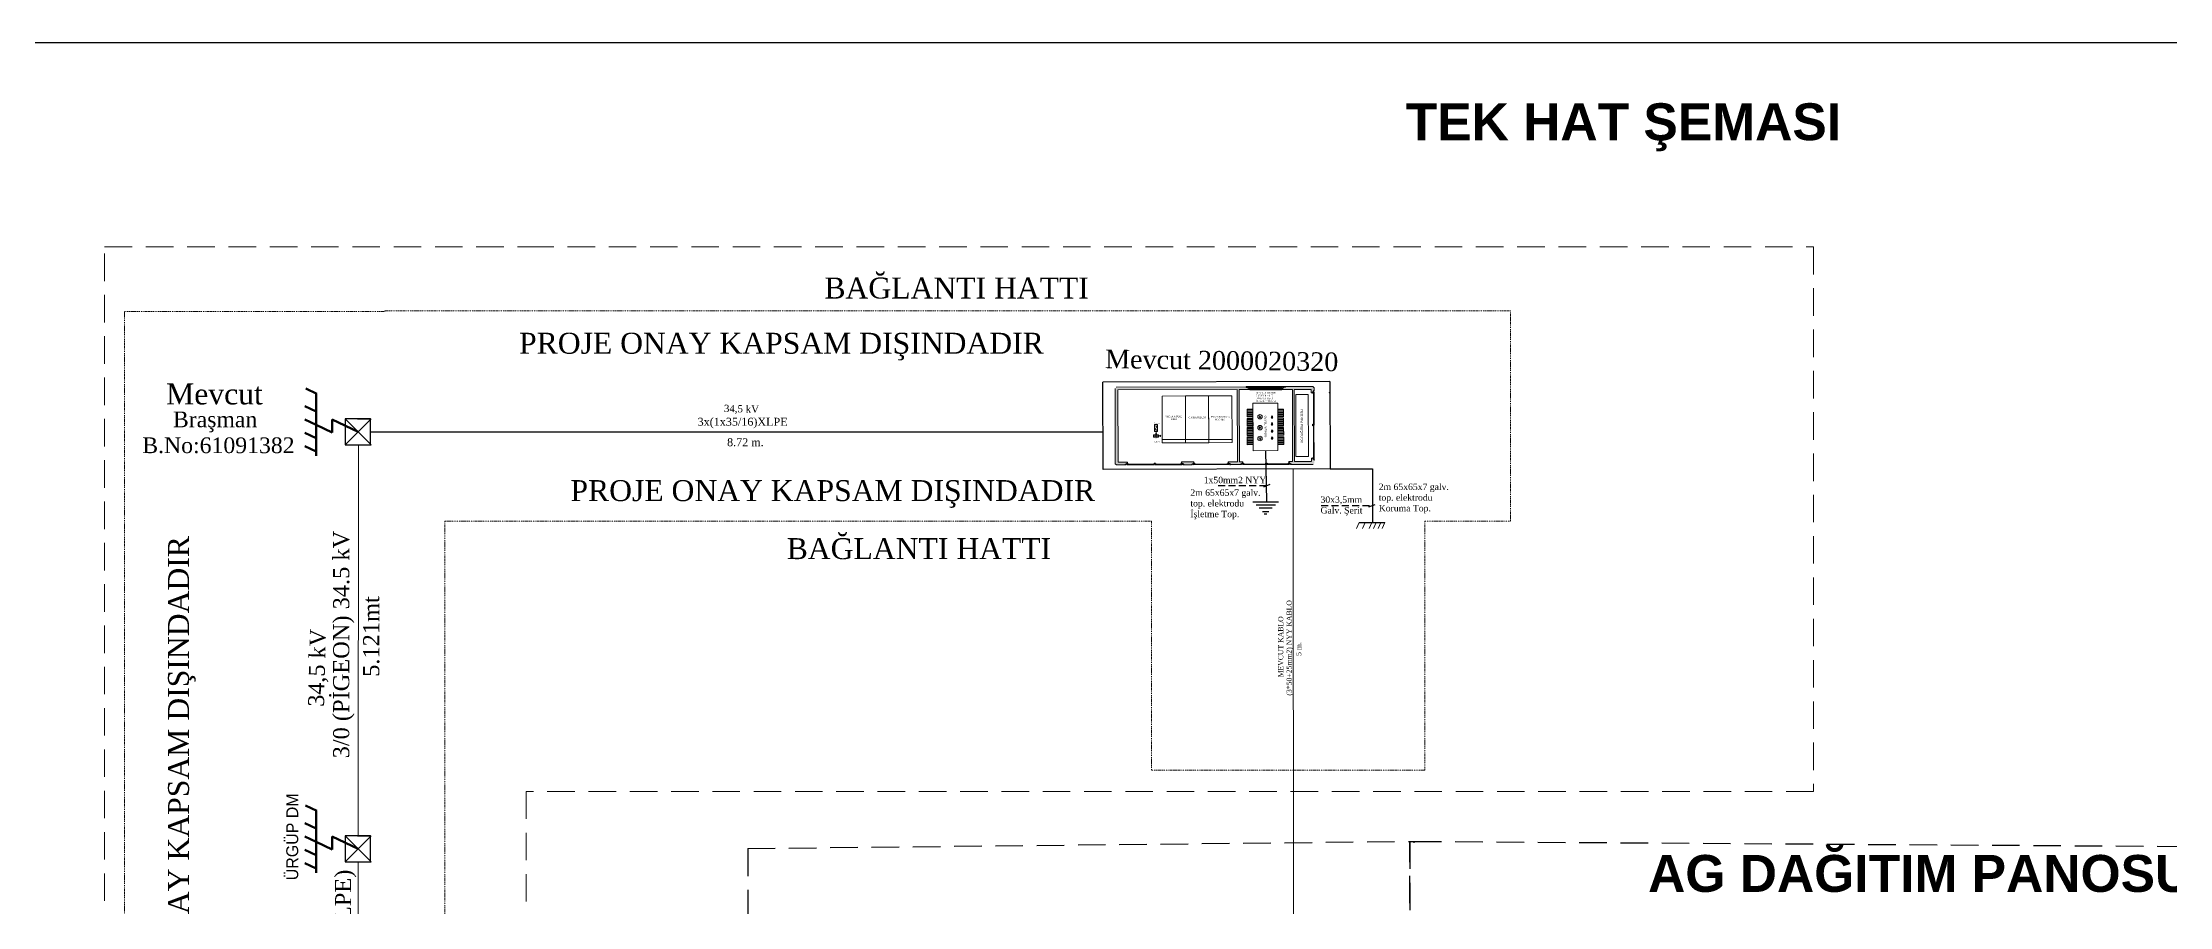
# Model space of a CAD drawing. Header units: metres. Extents: x 665631 to 671054, y 4275967 to 4279024.
# Drawn here: x 666886 to 667867, y 4276700 to 4277098 of the extents above; entities that cross this region are included whole.
import ezdxf
from ezdxf.enums import TextEntityAlignment as Align

# ---------------------------------------------------------------- set-up
doc = ezdxf.new("R2010")
doc.units = ezdxf.units.M
for name, pattern in [('DASHDOT', [1, 0.5, -0.25, 0, -0.25]), ('DASHED', [19.05, 12.7, -6.35]), ('HIDDEN2', [4.7625, 3.175, -1.5875])]:
    doc.linetypes.add(name, pattern=pattern)
doc.layers.get('0').update_dxf_attribs({"color": 5, "lineweight": 0})
for name, color, linetype, lineweight in [('0  0 OG HUCRE', 4, 'Continuous', 15), ('0 0 ANTED CERCEVE', 144, 'Continuous', 13), ('KOSK', 3, 'Continuous', 0), ('NOKTA', 7, 'Continuous', 0), ('ROL_CEPHE', 1, 'Continuous', 13), ('SEMBOL', 7, 'Continuous', 25)]:
    doc.layers.add(name, color=color, linetype=linetype, lineweight=lineweight)
for name, color, linetype in [('KAPI', 5, 'Continuous'), ('MİLİMETRİK', 6, 'Continuous'), ('SEMBOLLER', 7, 'Continuous'), ('SUPPLEMENTARY', 7, 'Continuous'), ('TARAMA', 252, 'Continuous'), ('yazılar', 7, 'Continuous')]:
    doc.layers.add(name, color=color, linetype=linetype)
doc.styles.add('0 0 PR PAFTA YAZI', font='arial.ttf', dxfattribs={"width": 0.8, "height": 2})
doc.styles.add('MtXpl_Times_New_Roma', font='times.ttf')
doc.styles.add('ROMANS', font='ROMANS.shx')
doc.styles.add('SLDTEXTSTYLE0', font='arial.ttf')
doc.styles.get("Standard").update_dxf_attribs({"font": 'times.ttf'})
doc.styles.add('TXT', font='txt_____.ttf')

# ---------------------------------------------------------------- blocks, each defined once
blk = doc.blocks.new('Mevcut Direk')
at = {"layer": 'SEMBOL', "color": 7, "lineweight": 25}
for p, q in [((674063.23, 4310622.69), (674065.73, 4310620.19)), ((674065.73, 4310622.69), (674063.23, 4310620.19)), ((674065.73, 4310622.63), (674063.23, 4310622.63)), ((674063.23, 4310622.63), (674063.23, 4310621.38)), ((674063.23, 4310621.38), (674063.23, 4310622.63)), ((674063.23, 4310621.44), (674063.23, 4310620.19)), ((674065.73, 4310620.19), (674065.73, 4310622.69)), ((674065.73, 4310620.19), (674065.73, 4310622.69)), ((674063.23, 4310620.19), (674065.73, 4310620.19))]:
    blk.add_line(p, q, dxfattribs=at)
at = {"layer": 'SEMBOLLER', "color": 1, "linetype": 'Continuous', "lineweight": 50}
for p, q in [((674064.48, 4310621.44), (674063.32, 4310618.96)), ((674063.32, 4310618.96), (674064.55, 4310618.96)), ((674064.55, 4310618.96), (674063.82, 4310617.4)), ((674060.34, 4310616.4), (674060.84, 4310617.48)), ((674060.84, 4310617.4), (674066.8, 4310617.4)), ((674062.04, 4310616.32), (674062.55, 4310617.4)), ((674063.32, 4310616.32), (674063.82, 4310617.4)), ((674064.59, 4310616.32), (674065.09, 4310617.4)), ((674065.86, 4310616.32), (674066.37, 4310617.4))]:
    blk.add_line(p, q, dxfattribs=at)
blk = doc.blocks.new('Köşk Binsaı')
h = blk.add_hatch()
h.set_pattern_fill('PLAST', scale=0.231339, angle=223.9108, style=0)
h.set_pattern_definition([(223.9108, (26.96812, 20.50688), (0.04011056, -0.04166531), []), (223.9108, (26.97313, 20.50167), (0.04011056, -0.04166531), []), (223.9108, (26.978145, 20.496464), (0.04011056, -0.04166531), [])])
h.paths.add_polyline_path([(-3.041, -0.735), (-3.178, -0.866), (-3.357, -0.679), (-3.221, -0.548)])
h.paths.add_polyline_path([(-3.253, -0.515), (-3.39, -0.646), (-3.569, -0.459), (-3.433, -0.328)])
h.paths.add_polyline_path([(-3.465, -0.295), (-3.601, -0.426), (-3.781, -0.24), (-3.644, -0.108)])
h.paths.add_polyline_path([(-3.676, -0.075), (-3.813, -0.206), (-3.993, -0.02), (-3.856, 0.112)])
h.paths.add_polyline_path([(-2.946, 0.628), (-3.083, 0.497), (-3.263, 0.683), (-3.126, 0.815)])
h.paths.add_polyline_path([(-2.735, 0.408), (-2.871, 0.277), (-3.051, 0.463), (-2.914, 0.595)])
h.paths.add_polyline_path([(-2.523, 0.188), (-2.66, 0.057), (-2.839, 0.243), (-2.703, 0.375)])
h.paths.add_polyline_path([(-2.311, -0.032), (-2.448, -0.163), (-2.627, 0.023), (-2.491, 0.155)])
at = {"lineweight": -2}
h = blk.add_hatch(color=1, dxfattribs=at)
h.paths.add_polyline_path([(-2.687, -1.29), (-2.63, -1.35), (-2.717, -1.433), (-2.716, -1.435), (-1.779, -0.534), (-1.781, -0.532), (-1.868, -0.617), (-1.926, -0.557)])
h.paths.add_polyline_path([(-1.926, -0.569), (-1.874, -0.622), (-2.624, -1.344), (-2.675, -1.291)], flags=16)
h = blk.add_hatch(dxfattribs=at)
h.set_pattern_fill('ANSI37', color=4, scale=0.154226, angle=-136.0892, style=0)
h.set_pattern_definition([(178.9108, (11.662218, 2.320378), (0.000366459, 0.019274757), []), (88.9108, (11.662218, 2.320378), (0.019274757, -0.000366459), [])])
h.paths.add_polyline_path([(-2.675, -1.291), (-2.624, -1.344), (-1.874, -0.622), (-1.926, -0.569)])
at = {"layer": '0  0 OG HUCRE'}
h = blk.add_hatch(color=251, dxfattribs=at)
h.dxf.hatch_style = 1
h.paths.add_polyline_path([(-0.68, 2.626), (-0.684, 2.623), (-0.698, 2.638), (-0.695, 2.641)])
at = {"layer": 'TARAMA'}
h = blk.add_hatch(color=254, dxfattribs=at)
h.paths.add_polyline_path([(-1.809, -0.559), (-1.781, -0.532), (-1.766, -0.532), (1.317, 2.436), (1.319, 2.494), (-0.407, 4.287), (-0.465, 4.288), (-0.666, 4.095), (-0.666, 4.08), (-0.666, 4.08), (-0.677, 4.07), (-0.678, 4.032), (-0.679, 3.992), (-0.66, 3.972), (-0.438, 4.186), (1.216, 2.467), (-1.628, -0.271), (-3.283, 1.447), (-3.062, 1.66), (-3.08, 1.68), (-3.158, 1.681), (-3.169, 1.67), (-3.184, 1.671), (-3.417, 1.446), (-3.418, 1.431), (-3.418, 1.431), (-3.429, 1.42), (-3.43, 1.383), (-3.431, 1.343), (-3.412, 1.323), (-3.327, 1.405), (-1.673, -0.314), (-1.925, -0.557)])
h.paths.add_polyline_path([(-2.265, 2.465), (-2.246, 2.445), (-1.95, 2.731), (-1.968, 2.75), (-2.046, 2.752), (-2.057, 2.741), (-2.072, 2.741), (-2.252, 2.568), (-2.252, 2.553), (-2.252, 2.553), (-2.263, 2.543), (-2.264, 2.505)], flags=17)
h.paths.add_polyline_path([(-5.09, -0.336), (-5.075, -0.337), (-5.075, -0.337), (-5.065, -0.348), (-4.987, -0.35), (-4.967, -0.331), (-5.045, -0.25), (-5.038, -0.243), (-4.638, 0.142), (-2.984, -1.576), (-3.391, -1.968), (-3.469, -1.887), (-3.489, -1.906), (-3.49, -1.984), (-3.48, -1.995), (-3.479, -2.01), (-3.422, -2.069), (-3.364, -2.071), (-2.717, -1.448), (-2.717, -1.433), (-2.689, -1.406), (-2.687, -1.291), (-2.687, -1.29), (-2.939, -1.533), (-4.594, 0.185), (-4.509, 0.267), (-4.528, 0.286), (-4.606, 0.288), (-4.617, 0.277), (-4.631, 0.278), (-5.147, -0.219), (-5.148, -0.277)])
at = {"color": 6, "lineweight": 30}
for p, q in [((-5.653, -0.499), (-0.248, 4.704)), ((-0.248, 4.704), (1.754, 2.625)), ((-3.651, -2.578), (1.754, 2.625)), ((-3.651, -2.578), (-5.653, -0.499))]:
    blk.add_line(p, q, dxfattribs=at)
at = {"color": 7}
for p, q in [((-3.401, 0.827, -1362150.153), (-3.994, 0.255, -1362150.153)), ((-3.401, 0.827, -1362150.153), (-2.315, -0.301, -1362150.153)), ((-2.908, -0.873, -1362150.153), (-3.994, 0.255, -1362150.153)), ((-3.598, 0.13, -1362150.153), (-3.604, 0.124, -1362150.153)), ((-3.604, 0.124, -1362150.153), (-3.54, 0.057, -1362150.153)), ((-3.533, 0.064, -1362150.153), (-3.598, 0.13, -1362150.153)), ((-3.54, 0.057, -1362150.153), (-3.533, 0.064, -1362150.153)), ((-3.438, -0.036, -1362150.153), (-3.444, -0.042, -1362150.153)), ((-3.444, -0.042, -1362150.153), (-3.38, -0.109, -1362150.153)), ((-3.373, -0.102, -1362150.153), (-3.438, -0.036, -1362150.153)), ((-3.38, -0.109, -1362150.153), (-3.373, -0.102, -1362150.153)), ((-3.274, -0.206, -1362150.153), (-3.28, -0.212, -1362150.153)), ((-3.28, -0.212, -1362150.153), (-3.216, -0.279, -1362150.153)), ((-3.21, -0.273, -1362150.153), (-3.274, -0.206, -1362150.153)), ((-3.216, -0.279, -1362150.153), (-3.21, -0.273, -1362150.153)), ((-3.116, -0.37, -1362150.153), (-3.123, -0.376, -1362150.153)), ((-3.123, -0.376, -1362150.153), (-3.059, -0.443, -1362150.153)), ((-3.052, -0.436, -1362150.153), (-3.116, -0.37, -1362150.153)), ((-3.059, -0.443, -1362150.153), (-3.052, -0.436, -1362150.153)), ((-2.908, -0.873, -1362150.153), (-2.312, -0.298, -1362150.153))]:
    blk.add_line(p, q, dxfattribs=at)
at = {"color": 4}
for p, q in [((-4.561, -0.012, -1362150.153), (-4.857, -0.297, -1362150.153)), ((-3.431, -1.778, -1362150.153), (-4.857, -0.297, -1362150.153)), ((-3.135, -1.493, -1362150.153), (-4.561, -0.012, -1362150.153)), ((-3.135, -1.493, -1362150.153), (-3.431, -1.778, -1362150.153))]:
    blk.add_line(p, q, dxfattribs=at)
blk.add_line((-1.714, -0.182, -1362150.153), (-1.687, -0.21, -1362150.153))
at = {"color": 7, "elevation": -1362150.153}
for points in [[(-2.946, 0.628), (-3.083, 0.497), (-3.263, 0.683), (-3.126, 0.815)], [(-3.676, -0.075), (-3.813, -0.206), (-3.993, -0.02), (-3.856, 0.112)], [(-2.735, 0.408), (-2.871, 0.277), (-3.051, 0.463), (-2.914, 0.595)], [(-2.523, 0.188), (-2.66, 0.057), (-2.839, 0.243), (-2.703, 0.375)], [(-2.311, -0.032), (-2.448, -0.163), (-2.627, 0.023), (-2.491, 0.155)], [(-3.465, -0.295), (-3.601, -0.426), (-3.781, -0.24), (-3.644, -0.108)], [(-3.253, -0.515), (-3.39, -0.646), (-3.569, -0.459), (-3.433, -0.328)], [(-3.041, -0.735), (-3.178, -0.866), (-3.357, -0.679), (-3.221, -0.548)]]:
    blk.add_lwpolyline(points, close=True, dxfattribs=at)
at = {"color": 1, "lineweight": -2, "elevation": -1362150.153}
blk.add_lwpolyline([(-1.926, -0.569), (-2.675, -1.291), (-2.624, -1.344), (-1.874, -0.622)], close=True, dxfattribs=at)
at = {"color": 7}
for centre, radius in [((-3.569, 0.093, -1362150.153), 0.0278), ((-3.29, 0.379, -1362150.153), 0.074), ((-3.29, 0.379, -1362150.153), 0.0278), ((-3.04, 0.119, -1362150.153), 0.074), ((-3.04, 0.119, -1362150.153), 0.0278), ((-3.409, -0.074, -1362150.153), 0.0278), ((-3.248, -0.241, -1362150.153), 0.0278), ((-3.088, -0.407, -1362150.153), 0.0278), ((-2.79, -0.141, -1362150.153), 0.074), ((-2.79, -0.141, -1362150.153), 0.0278)]:
    blk.add_circle(centre, radius, dxfattribs=at)
at = {"layer": '0  0 OG HUCRE'}
blk.add_line((-0.863, 2.613, -407.581), (-0.833, 2.581, -407.581), dxfattribs=at)
at = {"layer": '0  0 OG HUCRE', "color": 2}
for p, q in [((-0.666, 2.726, -407.581), (-0.831, 2.661, -407.581)), ((-0.784, 2.612, -407.581), (-0.713, 2.775, -407.581)), ((-0.613, 2.623, -407.581), (-0.52, 2.388, -407.581))]:
    blk.add_line(p, q, dxfattribs=at)
at = {"layer": '0  0 OG HUCRE', "color": 6}
for p, q in [((-0.637, 2.55, -407.581), (-0.614, 2.527, -407.581)), ((-0.514, 2.484, -407.581), (-0.491, 2.46, -407.581)), ((-0.505, 2.493, -407.581), (-0.482, 2.469, -407.581))]:
    blk.add_line(p, q, dxfattribs=at)
at = {"layer": '0  0 OG HUCRE', "elevation": -407.581}
blk.add_lwpolyline([(-0.807, 2.636), (-0.848, 2.597)], dxfattribs=at)
at = {"layer": '0  0 OG HUCRE', "color": 2, "elevation": -407.581}
for points in [[(-0.666, 2.726), (-0.784, 2.612), (-0.831, 2.661), (-0.713, 2.775)], [(-0.613, 2.623), (-0.451, 2.456), (-0.52, 2.388), (-0.683, 2.556)]]:
    blk.add_lwpolyline(points, close=True, dxfattribs=at)
at = {"layer": '0  0 OG HUCRE', "color": 7, "elevation": -407.581}
for points in [[(-0.708, 2.651), (-0.725, 2.669)], [(-0.693, 2.666), (-0.723, 2.636)], [(-0.681, 2.654), (-0.712, 2.625)], [(-0.648, 2.59), (-0.682, 2.625)]]:
    blk.add_lwpolyline(points, dxfattribs=at)
blk.add_lwpolyline([(-0.68, 2.626), (-0.684, 2.623), (-0.698, 2.638), (-0.695, 2.641)], close=True, dxfattribs=at)
at = {"layer": '0  0 OG HUCRE'}
blk.add_arc((-0.864, 2.582, -407.581), 0.0219, 314.09786, 134.09786, dxfattribs=at)
at = {"layer": 'KAPI', "color": 3}
for p, q in [((-4.024, 0.85, -1362150.153), (-4.581, 0.313, -1362150.153)), ((-4.578, 0.313, -1362150.153), (-4.024, 0.847, -1362150.153)), ((-4.043, 0.828, -1362150.153), (-4.044, 0.827, -1362150.153)), ((-4.021, 0.802, -1362150.153), (-4.044, 0.827, -1362150.153)), ((-4.021, 0.805, -1362150.153), (-4.043, 0.828, -1362150.153)), ((-4.006, 0.831, -1362150.153), (-4.024, 0.85, -1362150.153)), ((-4.024, 0.847, -1362150.153), (-4.009, 0.831, -1362150.153)), ((-3.987, 0.834, -1362150.153), (-4.021, 0.802, -1362150.153)), ((-3.99, 0.834, -1362150.153), (-4.021, 0.805, -1362150.153)), ((-4.018, 0.822, -1362150.153), (-4.009, 0.831, -1362150.153)), ((-4.017, 0.82, -1362150.153), (-4.018, 0.822, -1362150.153)), ((-4.006, 0.831, -1362150.153), (-4.017, 0.82, -1362150.153)), ((-3.455, 1.396, -1362150.153), (-4.014, 0.859, -1362150.153)), ((-4.014, 0.859, -1362150.153), (-3.99, 0.834, -1362150.153)), ((-3.455, 1.394, -1362150.153), (-4.011, 0.859, -1362150.153)), ((-4.011, 0.859, -1362150.153), (-3.987, 0.834, -1362150.153)), ((-3.438, 1.378, -1362150.153), (-3.455, 1.396, -1362150.153)), ((-3.44, 1.378, -1362150.153), (-3.455, 1.394, -1362150.153)), ((-3.45, 1.369, -1362150.153), (-3.44, 1.378, -1362150.153)), ((-3.45, 1.369, -1362150.153), (-3.449, 1.367, -1362150.153)), ((-3.449, 1.367, -1362150.153), (-3.438, 1.378, -1362150.153)), ((-4.581, 0.313, -1362150.153), (-4.563, 0.295, -1362150.153)), ((-4.563, 0.298, -1362150.153), (-4.578, 0.313, -1362150.153)), ((-4.553, 0.307, -1362150.153), (-4.563, 0.298, -1362150.153)), ((-4.563, 0.295, -1362150.153), (-4.552, 0.305, -1362150.153)), ((-4.552, 0.305, -1362150.153), (-4.553, 0.307, -1362150.153)), ((-5.041, -0.374, -1362150.153), (-4.282, -1.163, -1362150.153)), ((-5.038, -0.375, -1362150.153), (-4.282, -1.16, -1362150.153)), ((-5.012, -0.368, -1362150.153), (-5.022, -0.357, -1362150.153)), ((-5.013, -0.369, -1362150.153), (-5.022, -0.36, -1362150.153)), ((-5.013, -0.369, -1362150.153), (-5.012, -0.368, -1362150.153)), ((-4.282, -1.16, -1362150.153), (-4.258, -1.136, -1362150.153)), ((-4.282, -1.163, -1362150.153), (-4.258, -1.139, -1362150.153)), ((-4.254, -1.154, -1362150.153), (-4.273, -1.172, -1362150.153)), ((-4.273, -1.172, -1362150.153), (-3.516, -1.959, -1362150.153)), ((-4.27, -1.172, -1362150.153), (-4.254, -1.157, -1362150.153)), ((-3.515, -1.956, -1362150.153), (-4.27, -1.172, -1362150.153)), ((-4.258, -1.136, -1362150.153), (-4.226, -1.169, -1362150.153)), ((-4.258, -1.139, -1362150.153), (-4.228, -1.169, -1362150.153)), ((-4.254, -1.154, -1362150.153), (-4.244, -1.165, -1362150.153)), ((-4.245, -1.167, -1362150.153), (-4.254, -1.157, -1362150.153)), ((-4.228, -1.169, -1362150.153), (-4.251, -1.192, -1362150.153)), ((-4.251, -1.192, -1362150.153), (-4.25, -1.193, -1362150.153)), ((-4.226, -1.169, -1362150.153), (-4.25, -1.193, -1362150.153)), ((-4.244, -1.165, -1362150.153), (-4.245, -1.167, -1362150.153)), ((-3.516, -1.959, -1362150.153), (-3.497, -1.941, -1362150.153)), ((-3.5, -1.941, -1362150.153), (-3.515, -1.956, -1362150.153)), ((-3.508, -1.93, -1362150.153), (-3.509, -1.931, -1362150.153)), ((-3.509, -1.931, -1362150.153), (-3.5, -1.941, -1362150.153)), ((-3.497, -1.941, -1362150.153), (-3.508, -1.93, -1362150.153))]:
    blk.add_line(p, q, dxfattribs=at)
at = {"layer": 'KAPI', "color": 3, "elevation": -1362150.153}
for points in [[(-0.698, 4.018), (-0.697, 4.016), (-0.686, 4.027), (-0.704, 4.046), (-1.358, 3.415), (-1.335, 3.391), (-1.365, 3.361), (-1.387, 3.384), (-1.389, 3.383), (-1.365, 3.359), (-1.332, 3.391), (-1.356, 3.415), (-0.704, 4.043), (-0.689, 4.027), (-0.698, 4.018)], [(-0.668, 4.082), (-0.666, 4.08), (-0.677, 4.07), (-0.678, 4.032), (-0.717, 3.994), (-0.732, 4.009), (-0.723, 4.019), (-0.721, 4.017), (-0.729, 4.009), (-0.717, 3.997), (-0.68, 4.032), (-0.679, 4.07), (-0.668, 4.082)], [(-1.363, 3.378), (-1.361, 3.377), (-1.35, 3.387), (-1.368, 3.406), (-2.021, 2.777), (-2.004, 2.758), (-1.992, 2.769), (-1.994, 2.771), (-2.003, 2.761), (-2.018, 2.777), (-1.368, 3.403), (-1.353, 3.387), (-1.363, 3.378)], [(-2.284, 2.491), (-2.283, 2.489), (-2.272, 2.5), (-2.29, 2.519), (-3.133, 1.706), (-3.116, 1.688), (-3.104, 1.699), (-3.106, 1.7), (-3.115, 1.691), (-3.13, 1.706), (-2.29, 2.516), (-2.275, 2.5), (-2.284, 2.491)], [(-2.254, 2.555), (-2.252, 2.553), (-2.263, 2.543), (-2.264, 2.505), (-2.303, 2.467), (-2.318, 2.482), (-2.309, 2.492), (-2.307, 2.49), (-2.315, 2.482), (-2.303, 2.47), (-2.266, 2.506), (-2.265, 2.544), (-2.254, 2.555)], [(-2.059, 2.742), (-2.057, 2.741), (-2.046, 2.752), (-2.008, 2.751), (-1.969, 2.789), (-1.984, 2.804), (-1.994, 2.795), (-1.992, 2.794), (-1.984, 2.801), (-1.972, 2.789), (-2.009, 2.753), (-2.047, 2.754), (-2.059, 2.742)], [(-3.171, 1.672), (-3.169, 1.67), (-3.158, 1.681), (-3.12, 1.68), (-3.081, 1.718), (-3.096, 1.734), (-3.106, 1.724), (-3.104, 1.723), (-3.096, 1.731), (-3.084, 1.718), (-3.121, 1.682), (-3.159, 1.683), (-3.171, 1.672)]]:
    blk.add_lwpolyline(points, dxfattribs=at)
at = {"layer": 'KAPI', "elevation": -1362150.153}
for points in [[(-3.419, 1.433), (-3.418, 1.431), (-3.429, 1.42), (-3.43, 1.383), (-3.469, 1.345), (-3.484, 1.36), (-3.474, 1.37), (-3.473, 1.368), (-3.481, 1.36), (-3.469, 1.348), (-3.432, 1.383), (-3.431, 1.421), (-3.419, 1.433)], [(-4.618, 0.279), (-4.617, 0.277), (-4.606, 0.288), (-4.568, 0.287), (-4.528, 0.325), (-4.543, 0.341), (-4.553, 0.331), (-4.551, 0.33), (-4.543, 0.338), (-4.531, 0.325), (-4.568, 0.289), (-4.606, 0.29), (-4.618, 0.279)], [(-5.077, -0.338), (-5.075, -0.337), (-5.065, -0.348), (-5.027, -0.349), (-4.989, -0.388), (-5.005, -0.403), (-5.014, -0.394), (-5.012, -0.392), (-5.005, -0.4), (-4.992, -0.388), (-5.028, -0.351), (-5.066, -0.35), (-5.077, -0.338)], [(-3.481, -1.996), (-3.48, -1.995), (-3.49, -1.984), (-3.489, -1.946), (-3.527, -1.907), (-3.543, -1.922), (-3.534, -1.931), (-3.532, -1.93), (-3.54, -1.922), (-3.527, -1.91), (-3.492, -1.947), (-3.492, -1.985), (-3.481, -1.996)]]:
    blk.add_lwpolyline(points, dxfattribs=at)
at = {"layer": 'KAPI', "color": 4, "lineweight": 30, "elevation": -1362150.153}
blk.add_lwpolyline([(-1.781, -0.532), (-1.868, -0.617), (-1.926, -0.557), (-2.687, -1.29), (-2.63, -1.35), (-2.717, -1.433), (-2.716, -1.435), (-1.779, -0.534), (-1.781, -0.532)], dxfattribs=at)
at = {"layer": 'KOSK'}
for p, q in [((-0.666, 4.095, -1362150.153), (-0.465, 4.288, -1362150.153)), ((-0.465, 4.288, -1362150.153), (-0.407, 4.287, -1362150.153)), ((-0.407, 4.287, -1362150.153), (1.319, 2.494, -1362150.153)), ((-0.679, 3.992, -1362150.153), (-0.677, 4.07, -1362150.153)), ((-0.679, 3.992, -1362150.153), (-0.66, 3.972, -1362150.153)), ((-0.677, 4.07, -1362150.153), (-0.666, 4.081, -1362150.153)), ((-0.666, 4.081, -1362150.153), (-0.666, 4.095, -1362150.153)), ((-0.438, 4.186, -1362150.153), (-0.66, 3.972, -1362150.153)), ((-0.438, 4.186, -1362150.153), (1.216, 2.467, -1362150.153)), ((-2.265, 2.465, -1362150.153), (-2.263, 2.543, -1362150.153)), ((-2.265, 2.465, -1362150.153), (-2.246, 2.445, -1362150.153)), ((-2.263, 2.543, -1362150.153), (-2.252, 2.554, -1362150.153)), ((-2.252, 2.568, -1362150.153), (-2.072, 2.741, -1362150.153)), ((-2.252, 2.554, -1362150.153), (-2.252, 2.568, -1362150.153)), ((-2.246, 2.445, -1362150.153), (-1.95, 2.731, -1362150.153)), ((-2.057, 2.741, -1362150.153), (-2.072, 2.741, -1362150.153)), ((-2.057, 2.741, -1362150.153), (-2.046, 2.752, -1362150.153)), ((-1.968, 2.75, -1362150.153), (-2.046, 2.752, -1362150.153)), ((-1.968, 2.75, -1362150.153), (-1.95, 2.731, -1362150.153)), ((1.317, 2.436, -1362150.153), (-1.766, -0.532, -1362150.153)), ((1.216, 2.467, -1362150.153), (-1.628, -0.271, -1362150.153)), ((-0.533, 1.069, -1362150.153), (-1.606, 2.184, -1362150.153)), ((-3.431, 1.343, -1362150.153), (-3.429, 1.42, -1362150.153)), ((-3.429, 1.42, -1362150.153), (-3.418, 1.431, -1362150.153)), ((-3.418, 1.431, -1362150.153), (-3.417, 1.446, -1362150.153)), ((-3.417, 1.446, -1362150.153), (-3.184, 1.671, -1362150.153)), ((-3.283, 1.447, -1362150.153), (-3.062, 1.66, -1362150.153)), ((-1.628, -0.271, -1362150.153), (-3.283, 1.447, -1362150.153)), ((-3.169, 1.67, -1362150.153), (-3.184, 1.671, -1362150.153)), ((-3.169, 1.67, -1362150.153), (-3.158, 1.681, -1362150.153)), ((-3.08, 1.68, -1362150.153), (-3.158, 1.681, -1362150.153)), ((-3.08, 1.68, -1362150.153), (-3.062, 1.66, -1362150.153)), ((-3.431, 1.343, -1362150.153), (-3.412, 1.323, -1362150.153)), ((-3.412, 1.323, -1362150.153), (-3.327, 1.405, -1362150.153)), ((-1.673, -0.314, -1362150.153), (-3.327, 1.405, -1362150.153)), ((-5.147, -0.219, -1362150.153), (-4.631, 0.278, -1362150.153)), ((-5.038, -0.243, -1362150.153), (-4.638, 0.142, -1362150.153)), ((-2.984, -1.576, -1362150.153), (-4.638, 0.142, -1362150.153)), ((-4.617, 0.277, -1362150.153), (-4.631, 0.278, -1362150.153)), ((-4.617, 0.277, -1362150.153), (-4.606, 0.288, -1362150.153)), ((-4.528, 0.286, -1362150.153), (-4.606, 0.288, -1362150.153)), ((-4.594, 0.185, -1362150.153), (-4.509, 0.267, -1362150.153)), ((-2.939, -1.533, -1362150.153), (-4.594, 0.185, -1362150.153)), ((-4.528, 0.286, -1362150.153), (-4.509, 0.267, -1362150.153)), ((-4.987, -0.35, -1362150.153), (-5.065, -0.348, -1362150.153)), ((-4.967, -0.331, -1362150.153), (-5.045, -0.25, -1362150.153)), ((-4.987, -0.35, -1362150.153), (-4.967, -0.331, -1362150.153)), ((-1.673, -0.314, -1362150.153), (-1.925, -0.557, -1362150.153)), ((-1.925, -0.557, -1362150.153), (-1.809, -0.559, -1362150.153)), ((-1.781, -0.532, -1362150.153), (-1.809, -0.559, -1362150.153)), ((-1.781, -0.532, -1362150.153), (-1.766, -0.532, -1362150.153)), ((-2.687, -1.29, -1362150.153), (-2.939, -1.533, -1362150.153)), ((-2.687, -1.29, -1362150.153), (-2.689, -1.406, -1362150.153)), ((-3.489, -1.906, -1362150.153), (-3.49, -1.984, -1362150.153)), ((-3.48, -1.995, -1362150.153), (-3.49, -1.984, -1362150.153)), ((-3.489, -1.906, -1362150.153), (-3.469, -1.887, -1362150.153)), ((-3.48, -1.995, -1362150.153), (-3.479, -2.01, -1362150.153)), ((-3.422, -2.069, -1362150.153), (-3.479, -2.01, -1362150.153)), ((-3.391, -1.968, -1362150.153), (-3.469, -1.887, -1362150.153)), ((-3.422, -2.069, -1362150.153), (-3.364, -2.071, -1362150.153)), ((-2.984, -1.576, -1362150.153), (-3.391, -1.968, -1362150.153)), ((-2.717, -1.448, -1362150.153), (-3.364, -2.071, -1362150.153)), ((-2.717, -1.433, -1362150.153), (-2.689, -1.406, -1362150.153)), ((-2.717, -1.433, -1362150.153), (-2.717, -1.448, -1362150.153))]:
    blk.add_line(p, q, dxfattribs=at)
at = {"layer": 'KOSK', "color": 7}
for p, q in [((-1.088, 0.534, -1362150.153), (-2.162, 1.649, -1362150.153)), ((-1.088, 0.534, -1362150.153), (-2.162, 1.649, -1362150.153)), ((-2.087, 1.571, -1362150.153), (-1.088, 0.534, -1362150.153))]:
    blk.add_line(p, q, dxfattribs=at)
at = {"layer": 'KOSK', "color": 7, "elevation": -1362150.153}
for points in [[(-2.087, 1.571), (-1.531, 2.106), (-0.533, 1.069), (-1.088, 0.534), (-2.162, 1.649), (-1.606, 2.184), (-1.531, 2.106)], [(-1.531, 2.106), (-0.976, 2.641), (0.023, 1.604), (-0.533, 1.069), (-1.606, 2.184), (-1.051, 2.718), (-0.976, 2.641)], [(-2.642, 1.036), (-2.087, 1.571), (-1.088, 0.534), (-1.644, -0.001), (-2.717, 1.114), (-2.162, 1.649), (-2.087, 1.571)]]:
    blk.add_lwpolyline(points, dxfattribs=at)
at = {"layer": 'NOKTA', "lineweight": 0}
blk.add_point((-3.901, -2.304, 146.776), dxfattribs=at)
at = {"char_height": 0.05141, "attachment_point": 5, "rotation": 223.9108}
for s, insert in [('GİRİŞ HÜCRESİ', (-1.31, 1.32, -1362150.153)), ('YEDEK HÜCRE \\PYERİ ', (-0.754, 1.855, -1362150.153))]:
    blk.add_mtext(s, dxfattribs=dict(at, insert=insert))
at = {"lineweight": 30, "insert": (-1.566, 1.004, -1362150.153), "char_height": 0.05141, "width": 0.72846, "attachment_point": 1, "rotation": 223.9108, "style": 'MtXpl_Times_New_Roma'}
blk.add_mtext('\\pxqc;TRAFO KORUMA HÜCRESİ', dxfattribs=at)
at = {"color": 7, "attachment_point": 2, "rotation": 313.9108, "style": 'ROMANS'}
for s, insert, char_height in [('{\\fArial|b0|i0|c162|p34;100 kVA TRAFO}', (-3.126, -0.014, -1362150.153), 0.0694), ('{\\fArial|b0|i0|c162|p34;AG DAĞITIM PANOSU}', (-3.979, -0.848, -1362150.153), 0.07711)]:
    blk.add_mtext(s, dxfattribs=dict(at, insert=insert, char_height=char_height))
at = {"layer": '0  0 OG HUCRE', "color": 0, "style": '0 0 PR PAFTA YAZI', "width": 0.8}
for s, p in [('BAR 24', (-0.843, 2.898, -407.581)), ('TA-1', (-0.775, 2.794, -407.581)), ('220V AC', (-0.412, 2.454, -407.581))]:
    blk.add_text(s, height=0.0386, rotation=224.09786, dxfattribs=at).set_placement(p)

msp = doc.modelspace()

# ---------------------------------------------------------------- linework, layer by layer
at = {"color": 7, "linetype": 'ByBlock', "lineweight": 30}
msp.add_line((667036.77, 4276918.88), (667374.7, 4276918.88), dxfattribs=at)
at = {"color": 7}
for p, q in [((667462.44, 4276901.71), (667462.67, 4276664.37)), ((667492.9, 4276876.96), (667491.62, 4276874.17)), ((667495.64, 4276876.96), (667494.36, 4276874.17)), ((667495.64, 4276876.96), (667494.36, 4276874.17)), ((667498.81, 4276876.96), (667497.53, 4276874.17)), ((667500.73, 4276876.96), (667499.45, 4276874.17)), ((667502.92, 4276876.96), (667501.64, 4276874.17)), ((667504.71, 4276876.96), (667503.44, 4276874.17))]:
    msp.add_line(p, q, dxfattribs=at)
at = {"color": 7, "lineweight": 30}
msp.add_line((667479.45, 4276901.76), (667499.06, 4276901.82), dxfattribs=at)
at = {"color": 240, "linetype": 'DASHED', "lineweight": 30, "true_color": 0xed1f24}
for q in [(667516.26, 4276729.96), (667210.81, 4276069.47)]:
    msp.add_line((667210.81, 4276726.68), q, dxfattribs=at)
at = {"color": 254, "linetype": 'DASHED', "lineweight": 30, "true_color": 0xcecce6}
msp.add_line((667516.26, 4276729.96), (667516.26, 4276072.75), dxfattribs=at)
at = {"color": 7, "lineweight": 30}
msp.add_lwpolyline([(666812.72, 4277098.31), (668317.68, 4277098.31), (668317.68, 4275967.09), (666812.72, 4275967.09)], close=True, dxfattribs=at)
at = {"color": 1, "linetype": 'DASHED'}
for points in [[(667108.63, 4276753), (667108.63, 4276492.97), (666914.16, 4276492.97), (666914.16, 4277004.09), (667108.63, 4277004.09)], [(667108.63, 4277004.09), (667702.55, 4277004.09), (667702.55, 4276753), (667108.63, 4276753)]]:
    msp.add_lwpolyline(points, dxfattribs=at)
at = {"color": 7, "linetype": 'DASHDOT'}
for points in [[(667071.12, 4276877.64), (667071.12, 4276502.49), (666923.29, 4276502.49), (666923.29, 4276974.32), (667043.48, 4276974.32)], [(667523.14, 4276877.64), (667523.14, 4276762.78), (667397.05, 4276762.78), (667397.05, 4276877.64)]]:
    msp.add_lwpolyline(points, dxfattribs=at)
at = {"color": 7, "elevation": 2613.73}
for points in [[(667031.05, 4276732.59), (667031.22, 4276912.87)], [(667031.05, 4276720.59), (667031.11, 4276575.59)]]:
    msp.add_lwpolyline(points, dxfattribs=at)
at = {"color": 240, "linetype": 'DASHED', "lineweight": 30, "true_color": 0xed1f24}
msp.add_lwpolyline([(667518.2, 4276072.75), (667516.26, 4276072.75), (667516.26, 4276729.96), (667518.2, 4276729.96)], dxfattribs=at)
at = {"color": 254, "linetype": 'DASHED', "lineweight": 30, "true_color": 0xcecce6}
msp.add_lwpolyline([(667518.2, 4276729.37), (667518.2, 4276729.96), (667888.27, 4276727.56), (667888.27, 4276076.12), (667518.2, 4276072.75)], dxfattribs=at)
at = {"layer": 'MİLİMETRİK', "color": 7, "linetype": 'DASHDOT', "lineweight": 15}
for points in [[(667523.14, 4276877.64), (667562.7, 4276877.64), (667562.7, 4276974.58), (667043.48, 4276974.58), (667043.48, 4276974.32)], [(667071.12, 4276877.64), (667397.05, 4276877.64)]]:
    msp.add_lwpolyline(points, dxfattribs=at)
at = {"layer": 'SEMBOL', "color": 7}
for p, q in [((667449.7, 4276910.14, -19007872.74), (667450.08, 4276886.72)), ((667499.06, 4276901.82, -17847315.4), (667499.09, 4276877.1)), ((667443.89, 4276886.58), (667455.7, 4276886.58)), ((667445.37, 4276885.1), (667454.23, 4276885.1)), ((667452.75, 4276883.62), (667446.84, 4276883.62)), ((667448.32, 4276882.15), (667451.27, 4276882.15)), ((667449.03, 4276880.95), (667450.33, 4276880.95)), ((667492.9, 4276876.96), (667504.71, 4276876.96))]:
    msp.add_line(p, q, dxfattribs=at)
at = {"layer": 'SEMBOL', "color": 7, "linetype": 'HIDDEN2', "lineweight": 25}
for p, q in [((667450.08, 4276893.84), (667426.63, 4276893.84)), ((667451.65, 4276894.45), (667448.76, 4276893.33)), ((667475.42, 4276884.79), (667498.87, 4276884.79)), ((667497.43, 4276884.23), (667500.32, 4276885.36))]:
    msp.add_line(p, q, dxfattribs=at)

# ---------------------------------------------------------------- block references
at = {"color": 0, "xscale": 4.797644398170803, "yscale": 4.797644398170803, "zscale": 4.797644398170803, "rotation": 270}
for p in [(-20013797.73, 7510840.55), (-20013797.75, 7510648.27)]:
    msp.add_blockref('Mevcut Direk', p, dxfattribs=at)
at = {"layer": '0 0 ANTED CERCEVE', "xscale": 13.95431530992845, "yscale": 13.95431530992845, "zscale": 13.95431530992845, "rotation": 136.2537250796373}
msp.add_blockref('Köşk Binsaı', (667417.65, 4276951.27, 0), dxfattribs=at)

# ---------------------------------------------------------------- texts
at = {"color": 7, "lineweight": 13}
for s, height, p in [('BAĞLANTI HATTI', 9.663, (667246.2, 4276980.29, 5260.65)), ('Mevcut', 9.663, (666942.53, 4276931.46, 5260.65)), ('Braşman ', 7.247, (666945.66, 4276920.92)), ('B.No:61091382', 7.2473, (666931.53, 4276908.99)), ('BAĞLANTI HATTI', 9.663, (667228.81, 4276860.12, 5260.65))]:
    msp.add_text(s, height=height, dxfattribs=at).set_placement(p)
at = {"color": 1, "lineweight": 13}
for p in [(667105.34, 4276954.84, 5260.65), (667129.04, 4276886.88, 5260.65)]:
    msp.add_text('PROJE ONAY KAPSAM DIŞINDADIR', height=9.663, dxfattribs=at).set_placement(p)
at = {"color": 7, "lineweight": 13}
msp.add_text('Mevcut 2000020320', height=8.5772, rotation=359.24969, dxfattribs=at).set_placement((667375.64, 4276948.18))
at = {"color": 1, "lineweight": 13}
msp.add_text('PROJE ONAY KAPSAM DIŞINDADIR', height=9.663, rotation=90, dxfattribs=at).set_placement((666953.05, 4276628.68, 5260.65))
at = {"color": 2, "linetype": 'Continuous', "lineweight": 0, "char_height": 17.0254, "width": 577.25, "attachment_point": 3, "style": 'SLDTEXTSTYLE0'}
for s, insert in [('\\pxqc;{\\fArial|b1|i0|c162|p34;TEK HAT ŞEMASI}', (667903.42, 4277070.31)), ('\\pxqc;{\\fArial|b1|i0|c162|p34;AG DAĞITIM PANOSU DETAYI}', (668087.23, 4276723.69))]:
    msp.add_mtext(s, dxfattribs=dict(at, insert=insert))
at = {"layer": 'ROL_CEPHE', "lineweight": 0}
for height, rotation, p in [(3.32, 358.55693, (667199.83, 4276927.99)), (7.365, 88.55693, (667015.33, 4276792, 2613.73))]:
    msp.add_text('34,5 kV', height=height, rotation=rotation, dxfattribs=at).set_placement(p)
at = {"layer": 'SEMBOL', "color": 7, "lineweight": 25, "attachment_point": 1}
for s, insert, char_height, width in [('{\\C256;MEVLÜT DEMİR  }34,5 kV 0.4/0.231\\P100 KVA Yzn11 \\PMEVCUT TRAFO', (667445.29, 4276937.19, -13305510.91), 0.7753, 11.0802), ('\\A1;3x(1x35/16)XLPE', (667187.72, 4276925.3), 3.692, 13.3026), ('8.72 m.', (667201.3, 4276915.88), 3.692, 21.9604), ('2m 65x65x7 galv. top. elektrodu İşletme Top.', (667415.04, 4276892.26), 2.9536, 34.9757), ('{\\fTimes New Roman|b0|i0|c162|p18;1x50mm2 NYY }', (667421.18, 4276898.08), 2.9536, 31.0076), ('2m 65x65x7 galv. top. elektrodu Koruma Top.', (667501.94, 4276894.94), 2.9536, 34.9757), ('{\\fTimes New Roman|b0|i0|c162|p18;30x3,5mm Galv. Şerit}', (667475.06, 4276889.03), 2.9536, 21.8872)]:
    msp.add_mtext(s, dxfattribs=dict(at, insert=insert, char_height=char_height, width=width))
at = {"layer": 'SEMBOL', "color": 7, "lineweight": 25, "char_height": 7.443, "attachment_point": 1, "rotation": 90}
for s, insert, width in [('3/0 (PİGEON) 34.5 kV', (667019.55, 4276768.25, 2613.73), 121.1354), ('5.121mt', (667033.4, 4276805.84, 2613.73), 54.4543), ('\\A1;3x(1x150/25 mm² Cu XLPE)', (667020.43, 4276585.22, 2613.73), 130.0451)]:
    msp.add_mtext(s, dxfattribs=dict(at, insert=insert, width=width))
at = {"layer": 'SUPPLEMENTARY', "color": 7, "width": 1.000667}
for s, height, p in [('(3*50+25mm2) NYY KABLO', 2.3251, (667461.75, 4276841.22)), ('MEVCUT KABLO', 2.3251, (667457.85, 4276833.74)), ('5 m.', 2.325, (667466.17, 4276821.82))]:
    msp.add_text(s, height=height, rotation=90, dxfattribs=at).set_placement(p, align=Align.RIGHT)
at = {"layer": 'yazılar', "color": 7, "insert": (666997.95, 4276732.06, 2613.73), "char_height": 9.429, "width": 99.4476, "attachment_point": 2, "rotation": 90, "style": 'TXT'}
msp.add_mtext('{\\Ftxt|c162;\\H0.58333x;\\C256;ÜRGÜP DM }', dxfattribs=at)

doc.saveas('drawing.dxf')
